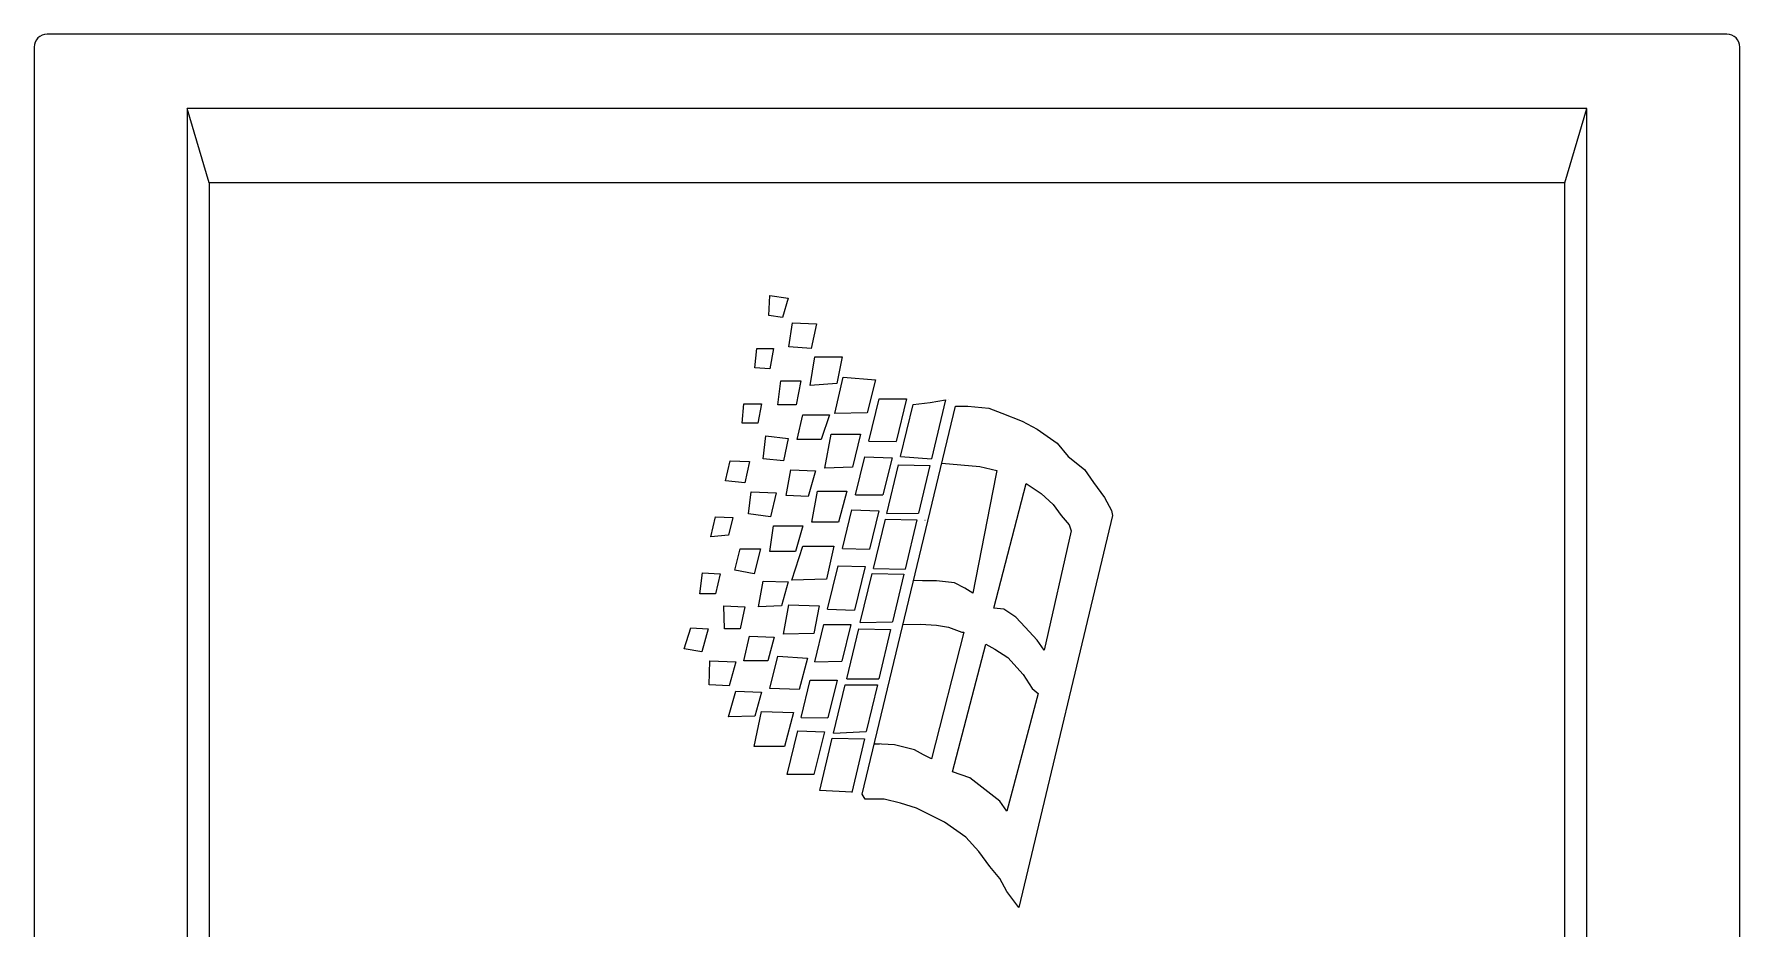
# Model space of a CAD drawing. Header units: inches. Extents: x 11.8 to 54.3, y 10.8 to 35.6.
# Drawn here: x 19.9989 to 20.3889, y 33.0185 to 33.223 of the extents above; entities that cross this region are included whole.
import ezdxf

# ---------------------------------------------------------------- set-up
doc = ezdxf.new("R2010")
doc.units = ezdxf.units.IN
doc.header["$MEASUREMENT"] = 0
doc.layers.add('02', color=2, linetype='Continuous')

msp = doc.modelspace()

# ---------------------------------------------------------------- linework, layer by layer
at = {"layer": '02'}
for p, q in [((20.38590360074183, 33.22301659139281), (20.00190360078001, 33.22301659139281)), ((19.99890360075394, 33.22001659138128), (19.99890360075394, 32.87992635044735)), ((20.38890360076791, 32.87992635044735), (20.38890360076791, 33.22001659138128)), ((20.35390360073531, 33.2060165913857), (20.03390360067012, 33.2060165913857)), ((20.03890360079119, 33.18901659139316), (20.03390360067012, 33.2060165913857)), ((20.03390360067012, 33.2060165913857), (20.03390360067012, 32.93201659138082)), ((20.34890360073065, 33.18901659139316), (20.35390360073531, 33.2060165913857)), ((20.35390360073531, 32.93201659138082), (20.35390360073531, 33.2060165913857)), ((20.34890360073065, 33.18901659139316), (20.03890360079119, 33.18901659139316)), ((20.03890360079119, 33.18901659139316), (20.03890360079119, 32.93701659138547)), ((20.34890360073065, 32.93701659138547), (20.34890360073065, 33.18901659139316)), ((20.16686842057267, 33.15868491087109), (20.16707841157792, 33.16330295235035)), ((20.16707841157792, 33.16330295235035), (20.17127903692769, 33.16267324017768)), ((20.17127903692769, 33.16267324017768), (20.17001878891485, 33.1582650592603)), ((20.17001878891485, 33.1582650592603), (20.16686842057267, 33.15868491087109)), ((20.17148902793294, 33.15154789021413), (20.17232919323603, 33.15700556967873)), ((20.17232919323603, 33.15700556967873), (20.17778996589938, 33.15679570911685)), ((20.17778996589938, 33.15679570911685), (20.1765298185858, 33.15112803860335)), ((20.16371795153124, 33.14671992290765), (20.164138034241, 33.15112803860335)), ((20.164138034241, 33.15112803860335), (20.16791857688101, 33.15112803860335)), ((20.16791857688101, 33.15112803860335), (20.16707841157792, 33.14650999710953)), ((20.1765298185858, 33.15112803860335), (20.17148902793294, 33.15154789021413)), ((20.16707841157792, 33.14650999710953), (20.16371795153124, 33.14671992290765)), ((20.17631972699771, 33.14273159360106), (20.17736988330605, 33.14923883684911)), ((20.17736988330605, 33.14923883684911), (20.18367082127249, 33.14923883684911)), ((20.18367082127249, 33.14923883684911), (20.18241057337606, 33.14315137996105)), ((20.16896873318935, 33.13832341266912), (20.16959880690435, 33.14378115736996)), ((20.16959880690435, 33.14378115736996), (20.17421941426462, 33.14378115736996)), ((20.17421941426462, 33.14378115736996), (20.17316925795628, 33.13832341266912)), ((20.18241057337606, 33.14315137996105), (20.17631972699771, 33.14273159360106)), ((20.18201332017658, 33.13627353744174), (20.18390545204626, 33.1445943752327)), ((20.18390545204626, 33.1445943752327), (20.19128490730533, 33.14402702759195)), ((20.19128490730533, 33.14402702759195), (20.18939277531924, 33.13646265331714)), ((20.16077747361148, 33.13412515754986), (20.16119755620482, 33.13853333848179)), ((20.16119755620482, 33.13853333848179), (20.16518819054933, 33.13853333848179)), ((20.16518819054933, 33.13853333848179), (20.16434802524624, 33.13412515754986)), ((20.17316925795628, 33.13832341266912), (20.16896873318935, 33.13832341266912)), ((20.1897287846298, 33.13001106274838), (20.19209349343898, 33.13967749281379)), ((20.19209349343898, 33.13967749281379), (20.19839764970699, 33.13967749281379)), ((20.19839764970699, 33.13967749281379), (20.19598079440063, 33.12988608951797)), ((20.19699832228823, 33.1264444627444), (20.19988538792702, 33.13835857427271)), ((20.19988538792702, 33.13835857427271), (20.20379285039259, 33.13881802343472)), ((20.20379285039259, 33.13881802343472), (20.20728906385945, 33.13940038497036)), ((20.20728906385945, 33.13940038497036), (20.20406713746367, 33.1259313348413)), ((20.20793011635421, 33.13950716458145), (20.20793011635421, 33.13950716458145)), ((20.17337934954437, 33.13034675404138), (20.17463949697437, 33.13601435931865)), ((20.17463949697437, 33.13601435931865), (20.18073034335272, 33.13601435931865)), ((20.18073034335272, 33.13601435931865), (20.17884012220772, 33.13034675404138)), ((20.18939277531924, 33.13646265331714), (20.18201332017658, 33.13627353744174)), ((20.18822681289045, 33.04933052037028), (20.20960265353667, 33.13800166609813)), ((20.20960265353667, 33.13800166609813), (20.21236079723919, 33.13800166609813)), ((20.21236079723919, 33.13800166609813), (20.21718757403893, 33.13754221692157)), ((20.21718757403893, 33.13754221692157), (20.22017562182034, 33.13639362661284)), ((20.22017562182034, 33.13639362661284), (20.2247724945412, 33.13455589517194)), ((20.2247724945412, 33.13455589517194), (20.22822024966469, 33.13271816373104)), ((20.16434802524624, 33.13412515754986), (20.16077747361148, 33.13412515754986)), ((20.16560817255983, 33.12593863834569), (20.16623824627483, 33.13118639201217)), ((20.16623824627483, 33.13118639201217), (20.17127903692769, 33.1305566798395)), ((20.17127903692769, 33.1305566798395), (20.17022888061935, 33.12551878674945)), ((20.17968018704439, 33.12383951079333), (20.18115042594606, 33.13160624362295)), ((20.18115042594606, 33.13160624362295), (20.18787134603942, 33.13160624362295)), ((20.18787134603942, 33.13160624362295), (20.18598112501083, 33.12404937135521)), ((20.22822024966469, 33.13271816373104), (20.23281722308481, 33.12950208476046)), ((20.17884012220772, 33.13034675404138), (20.17337934954437, 33.13034675404138)), ((20.1897287846298, 33.13001106274838), (20.19598079440063, 33.12988608951797)), ((20.23281722308481, 33.12950208476046), (20.23534556340771, 33.12651576301083)), ((20.15699693097146, 33.12090074525564), (20.1580470872798, 33.12551878674945)), ((20.1580470872798, 33.12551878674945), (20.16245770363482, 33.12530886093678)), ((20.16245770363482, 33.12530886093678), (20.16140764790932, 33.12048089364485)), ((20.17022888061935, 33.12551878674945), (20.16560817255983, 33.12593863834569)), ((20.17085895433435, 33.11754212810716), (20.17190911064269, 33.12341965918255)), ((20.17190911064269, 33.12341965918255), (20.1775798743113, 33.12320973338443)), ((20.1775798743113, 33.12320973338443), (20.17589964428796, 33.11733220230904)), ((20.18598112501083, 33.12404937135521), (20.17968018704439, 33.12383951079333)), ((20.18672707388057, 33.1177407030476), (20.18884227136029, 33.12638718374306)), ((20.18884227136029, 33.12638718374306), (20.19505701856567, 33.12614359756058)), ((20.19505701856567, 33.12614359756058), (20.19298289508903, 33.1177407030476)), ((20.19384995733732, 33.11345204150653), (20.19655219968287, 33.12460343939834)), ((20.19655219968287, 33.12460343939834), (20.20370680724615, 33.1244249980076)), ((20.19699832228823, 33.1264444627444), (20.20406713746367, 33.1259313348413)), ((20.20370680724615, 33.1244249980076), (20.20110110265547, 33.1135320223833)), ((20.20645395470662, 33.12494025114516), (20.21511894105813, 33.12421858239337)), ((20.21511894105813, 33.12421858239337), (20.2190264035237, 33.1232996840548)), ((20.2190264035237, 33.1232996840548), (20.21879649956124, 33.12215109374607)), ((20.23534556340771, 33.12651576301083), (20.2390230214444, 33.1235294412612)), ((20.2390230214444, 33.1235294412612), (20.24109165442521, 33.12054311949701)), ((20.16140764790932, 33.12048089364485), (20.15699693097146, 33.12090074525564)), ((20.21879649956124, 33.12215109374607), (20.21351001541941, 33.0952741327195)), ((20.21833679221915, 33.09182836177875), (20.22569190934179, 33.12031336229062)), ((20.22569190934179, 33.12031336229062), (20.22913966446528, 33.11801618167316)), ((20.24109165442521, 33.12054311949701), (20.24361999474811, 33.11709734857082)), ((20.16224771262957, 33.1133438729879), (20.16287778622815, 33.1183817660925)), ((20.16287778622815, 33.1183817660925), (20.16854865059601, 33.11817184027983)), ((20.16854865059601, 33.11817184027983), (20.16728840258317, 33.11271416081523)), ((20.17589964428796, 33.11733220230904), (20.17085895433435, 33.11754212810716)), ((20.17673980959104, 33.11145467123366), (20.17799995702105, 33.11859169189061)), ((20.17799995702105, 33.11859169189061), (20.18472097758083, 33.11859169189061)), ((20.18472097758083, 33.11859169189061), (20.1828306559694, 33.11145467123366)), ((20.18672707388057, 33.1177407030476), (20.19298289508903, 33.1177407030476)), ((20.22913966446528, 33.11801618167316), (20.23189780828422, 33.11548930910008)), ((20.23189780828422, 33.11548930910008), (20.23373653730257, 33.11296243651246)), ((20.24361999474811, 33.11709734857082), (20.24522892038683, 33.11411102682119)), ((20.15363647092478, 33.10809611932142), (20.15468662723312, 33.11271416081523)), ((20.15468662723312, 33.11271416081523), (20.1586771609948, 33.11250423501711)), ((20.1586771609948, 33.11250423501711), (20.1576271052693, 33.10851590569597)), ((20.16728840258317, 33.11271416081523), (20.16224771262957, 33.1133438729879)), ((20.1828306559694, 33.11145467123366), (20.17673980959104, 33.11145467123366)), ((20.18371234196117, 33.10541711548227), (20.18588384394413, 33.11429375706881)), ((20.18588384394413, 33.11429375706881), (20.19206849650825, 33.11403620087309)), ((20.19206849650825, 33.11403620087309), (20.18991268277047, 33.10530235498969)), ((20.19081108821435, 33.10091147916624), (20.19353891573725, 33.11216845990508)), ((20.19344968560496, 33.11217068914208), (20.20073193872692, 33.11198875692149)), ((20.19384995733732, 33.11345204150653), (20.20110110265547, 33.1135320223833)), ((20.20073193872692, 33.11198875692149), (20.19803783870181, 33.10072625045665)), ((20.20254534438597, 33.11194345269119), (20.20264363221238, 33.11194099717191)), ((20.24545882434929, 33.11296243651246), (20.22408298370307, 33.02337239244603)), ((20.23373653730257, 33.11296243651246), (20.23557536678733, 33.11089494786516)), ((20.24522892038683, 33.11411102682119), (20.24545882434929, 33.11296243651246)), ((20.1576271052693, 33.10851590569597), (20.15363647092478, 33.10809611932142)), ((20.16707841157792, 33.10473750218749), (20.16791857688101, 33.11061503326287)), ((20.16791857688101, 33.11061503326287), (20.17463949697437, 33.11061503326287)), ((20.17463949697437, 33.11061503326287), (20.17295926695103, 33.10473750218749)), ((20.23603507424584, 33.10951666558627), (20.22982917530341, 33.0821801901469)), ((20.23557536678733, 33.11089494786516), (20.23603507424584, 33.10951666558627)), ((20.15909724358814, 33.10053924705367), (20.16035749160098, 33.10536721436016)), ((20.16035749160098, 33.10536721436016), (20.16497809896125, 33.10536721436016)), ((20.16497809896125, 33.10536721436016), (20.16350785994316, 33.09969960908289)), ((20.17295926695103, 33.10473750218749), (20.16707841157792, 33.10473750218749)), ((20.17211910164794, 33.0982301937032), (20.17463949697437, 33.10599699176906)), ((20.17463949697437, 33.10599699176906), (20.18178049966106, 33.10599699176906)), ((20.18178049966106, 33.10599699176906), (20.18010026963772, 33.09844011950132)), ((20.18371234196117, 33.10541711548227), (20.18991268277047, 33.10530235498969)), ((20.15111617618119, 33.09508156758908), (20.1517462498962, 33.09990953489556)), ((20.1517462498962, 33.09990953489556), (20.15573678354146, 33.09969960908289)), ((20.15573678354146, 33.09969960908289), (20.15468662723312, 33.09508156758908)), ((20.16350785994316, 33.09969960908289), (20.15909724358814, 33.10053924705367)), ((20.18033242181288, 33.0916007160116), (20.1827435349335, 33.10145683713141)), ((20.1827435349335, 33.10145683713141), (20.18892956329389, 33.10131944378314)), ((20.18892956329389, 33.10131944378314), (20.18647452585744, 33.09137335303181)), ((20.1878064832638, 33.08851231553068), (20.19053304605065, 33.09976407715236)), ((20.19053304605065, 33.09976407715236), (20.19776218782524, 33.09957390987198)), ((20.19081108821435, 33.10091147916624), (20.19803783870181, 33.10072625045665)), ((20.19776218782524, 33.09957390987198), (20.19516010689428, 33.08869608296605)), ((20.16455801625149, 33.09214280205138), (20.16560817255983, 33.09802033312677)), ((20.16560817255983, 33.09802033312677), (20.17127903692769, 33.09781040732865)), ((20.17127903692769, 33.09781040732865), (20.1698087979096, 33.09235266262782)), ((20.18010026963772, 33.09844011950132), (20.17211910164794, 33.0982301937032)), ((20.20201763233515, 33.09803076249896), (20.19999118256262, 33.09813141454593)), ((20.20523558407901, 33.09803076249896), (20.20201763233515, 33.09803076249896)), ((20.20937274945779, 33.09757131333696), (20.20523558407901, 33.09803076249896)), ((20.21167128640106, 33.09642272301367), (20.20937274945779, 33.09757131333696)), ((20.21351001541941, 33.0952741327195), (20.21167128640106, 33.09642272301367)), ((20.15468662723312, 33.09508156758908), (20.15111617618119, 33.09508156758908)), ((20.15657694884455, 33.09235266262782), (20.16140764790932, 33.09214280205138)), ((20.1567869398498, 33.08710490896134), (20.15657694884455, 33.09235266262782)), ((20.16140764790932, 33.09214280205138), (20.16035749160098, 33.08710490896134)), ((20.1698087979096, 33.09235266262782), (20.16455801625149, 33.09214280205138)), ((20.17022888061935, 33.08584541937977), (20.17148902793294, 33.09256258842593)), ((20.17148902793294, 33.09256258842593), (20.17842003961438, 33.09235266262782)), ((20.17842003961438, 33.09235266262782), (20.1771598923008, 33.08605534517788)), ((20.18033242181288, 33.0916007160116), (20.18647452585744, 33.09137335303181)), ((20.22063532916242, 33.09159866982314), (20.21833679221915, 33.09182836177875)), ((20.22339347298136, 33.08976087313145), (20.22063532916242, 33.09159866982314)), ((20.17738907332411, 33.07956892870367), (20.17946391007742, 33.08805042313121)), ((20.17946391007742, 33.08805042313121), (20.18565431239428, 33.08805042313121)), ((20.18565431239428, 33.08805042313121), (20.18358760666912, 33.07967758027313)), ((20.1878064832638, 33.08851231553068), (20.19516010689428, 33.08869608296605)), ((20.19756214113319, 33.08805527849414), (20.2015580255759, 33.08815289889695)), ((20.2015580255759, 33.08815289889695), (20.20523558407901, 33.08792314169055)), ((20.20523558407901, 33.08792314169055), (20.20799372789795, 33.08746369251399)), ((20.22546210596217, 33.08746369251399), (20.22339347298136, 33.08976087313145)), ((20.14754562454643, 33.08248680223129), (20.14901586356452, 33.08731476952322)), ((20.14901586356452, 33.08731476952322), (20.15300639720978, 33.08710490896134)), ((20.15300639720978, 33.08710490896134), (20.15153615830811, 33.08185709005862)), ((20.16035749160098, 33.08710490896134), (20.1567869398498, 33.08710490896134)), ((20.16119755620482, 33.07975796250626), (20.16245770363482, 33.08542556776898)), ((20.16245770363482, 33.08542556776898), (20.16812856788626, 33.0852157072071)), ((20.16812856788626, 33.0852157072071), (20.16665832898459, 33.07975796250626)), ((20.1771598923008, 33.08605534517788), (20.17022888061935, 33.08584541937977)), ((20.18468856906863, 33.0756455564691), (20.18747049735272, 33.08712579564541)), ((20.18747049735272, 33.08712579564541), (20.194741029198, 33.08694415626756)), ((20.194741029198, 33.08694415626756), (20.19203829534696, 33.0756455564691)), ((20.2114413824386, 33.08631510220526), (20.20408626531595, 33.05737065253139)), ((20.20799372789795, 33.08746369251399), (20.21098167509651, 33.08631510220526)), ((20.21098167509651, 33.08631510220526), (20.2114413824386, 33.08631510220526)), ((20.22822024966469, 33.08447737076436), (20.22546210596217, 33.08746369251399)), ((20.22982917530341, 33.0821801901469), (20.22822024966469, 33.08447737076436)), ((20.15153615830811, 33.08185709005862), (20.14754562454643, 33.08248680223129)), ((20.16707841157792, 33.07346057982009), (20.16896873318935, 33.08080752627517)), ((20.16896873318935, 33.08080752627517), (20.17568965328271, 33.08038767467893)), ((20.17568965328271, 33.08038767467893), (20.17379933167128, 33.07325071924366)), ((20.2089130421157, 33.05438433076721), (20.21649806320081, 33.08355853766203)), ((20.21649806320081, 33.08355853766203), (20.21856669618161, 33.0824099473533)), ((20.21856669618161, 33.0824099473533), (20.22155464338018, 33.08057215066161)), ((20.22155464338018, 33.08057215066161), (20.22500239850367, 33.07666699580965)), ((20.15321638833145, 33.07430028302711), (20.15342647991953, 33.07975796250626)), ((20.15342647991953, 33.07975796250626), (20.15930733517623, 33.07954803669359)), ((20.15930733517623, 33.07954803669359), (20.15783709627455, 33.074090357229)), ((20.16665832898459, 33.07975796250626), (20.16119755620482, 33.07975796250626)), ((20.17738907332411, 33.07956892870367), (20.18358760666912, 33.07967758027313)), ((20.22500239850367, 33.07666699580965), (20.22707103148447, 33.07345091683906)), ((20.15783709627455, 33.074090357229), (20.15321638833145, 33.07430028302711)), ((20.1576271052693, 33.06695333657204), (20.15930733517623, 33.07283086764743)), ((20.15930733517623, 33.07283086764743), (20.16518819054933, 33.07262094183476)), ((20.16518819054933, 33.07262094183476), (20.16371795153124, 33.06716326237016)), ((20.17379933167128, 33.07325071924366), (20.16707841157792, 33.07346057982009)), ((20.17427548535513, 33.06684123880346), (20.17636435970077, 33.07538011578377)), ((20.17636435970077, 33.07538011578377), (20.18252684457572, 33.07538011578377)), ((20.18252684457572, 33.07538011578377), (20.1803906910575, 33.06672591897892)), ((20.1816875725274, 33.0632612835319), (20.18435457933107, 33.07426727419021)), ((20.18435457933107, 33.07426727419021), (20.19170859702742, 33.07426727419021)), ((20.18468856906863, 33.0756455564691), (20.19203829534696, 33.0756455564691)), ((20.19170859702742, 33.07426727419021), (20.18916302840104, 33.06362569305871)), ((20.22845005316073, 33.07230232654489), (20.22132484000055, 33.04542530026752)), ((20.22707103148447, 33.07345091683906), (20.22845005316073, 33.07230232654489)), ((20.16350785994316, 33.06023616752587), (20.16518819054933, 33.06821282615361)), ((20.16518819054933, 33.06821282615361), (20.17253918435769, 33.06800290035549)), ((20.16371795153124, 33.06716326237016), (20.1576271052693, 33.06695333657204)), ((20.17253918435769, 33.06800290035549), (20.1704388716246, 33.06023616752587)), ((20.17427548535513, 33.06684123880346), (20.1803906910575, 33.06672591897892)), ((20.17109046738939, 33.05382155778294), (20.17352723867977, 33.06378256417462)), ((20.17352723867977, 33.06378256417462), (20.1796105704491, 33.06356541735236)), ((20.1796105704491, 33.06356541735236), (20.17720545062209, 33.05382155778294)), ((20.17850964786364, 33.05014687770687), (20.18140481938487, 33.06209444043576)), ((20.18140481938487, 33.06209444043576), (20.18875489223162, 33.06191950671142)), ((20.1816875725274, 33.0632612835319), (20.18916302840104, 33.06362569305871)), ((20.18875489223162, 33.06191950671142), (20.18582886133688, 33.04968742853031)), ((20.19099957777532, 33.0608324884082), (20.19167456801394, 33.06081642345758)), ((20.19121486067185, 33.06081642345758), (20.1921076403453, 33.06076946649351)), ((20.19558193001309, 33.06058673148742), (20.19121486067185, 33.06081642345758)), ((20.2001789033168, 33.05943814117869), (20.19558193001309, 33.06058673148742)), ((20.1704388716246, 33.06023616752587), (20.16350785994316, 33.06023616752587)), ((20.20224753629761, 33.05828955086996), (20.2001789033168, 33.05943814117869)), ((20.20408626531595, 33.05737065253139), (20.20224753629761, 33.05828955086996)), ((20.17720545062209, 33.05382155778294), (20.17109046738939, 33.05382155778294)), ((20.21282050458128, 33.05300604850287), (20.2089130421157, 33.05438433076721)), ((20.21557864840021, 33.05093855984101), (20.21282050458128, 33.05300604850287)), ((20.18584644459067, 33.04976093408128), (20.17850964786364, 33.05014687770687)), ((20.18891642431142, 33.04818193006155), (20.18822681289045, 33.04933052037028)), ((20.21971591436183, 33.04772248088499), (20.21557864840021, 33.05093855984101)), ((20.19328349365266, 33.04818193006155), (20.18891642431142, 33.04818193006155)), ((20.19696105215577, 33.04726309694466), (20.19328349365266, 33.04818193006155)), ((20.2006386107753, 33.04611450665048), (20.19696105215577, 33.04726309694466)), ((20.20339675459424, 33.04473615913535), (20.2006386107753, 33.04611450665048)), ((20.20707431309735, 33.0428984276799), (20.20339675459424, 33.04473615913535)), ((20.22132484000055, 33.04542530026752), (20.21971591436183, 33.04772248088499)), ((20.2119010898971, 33.03945265676826), (20.20707431309735, 33.0428984276799)), ((20.21488913756209, 33.03623657779768), (20.2119010898971, 33.03945265676826)), ((20.2174174780014, 33.03279087210773), (20.21488913756209, 33.03623657779768)), ((20.21971591436183, 33.03003424232826), (20.2174174780014, 33.03279087210773)), ((20.22132484000055, 33.02704792056407), (20.21971591436183, 33.03003424232826)), ((20.22408298370307, 33.02337239244603), (20.22132484000055, 33.02704792056407))]:
    msp.add_line(p, q, dxfattribs=at)
for centre, start, end in [((20.00190360078001, 33.22001659138128), 90, 180), ((20.38590360074183, 33.22001659138128), 0, 90)]:
    msp.add_arc(centre, 0.003, start, end, dxfattribs=at)

doc.saveas('drawing.dxf')
